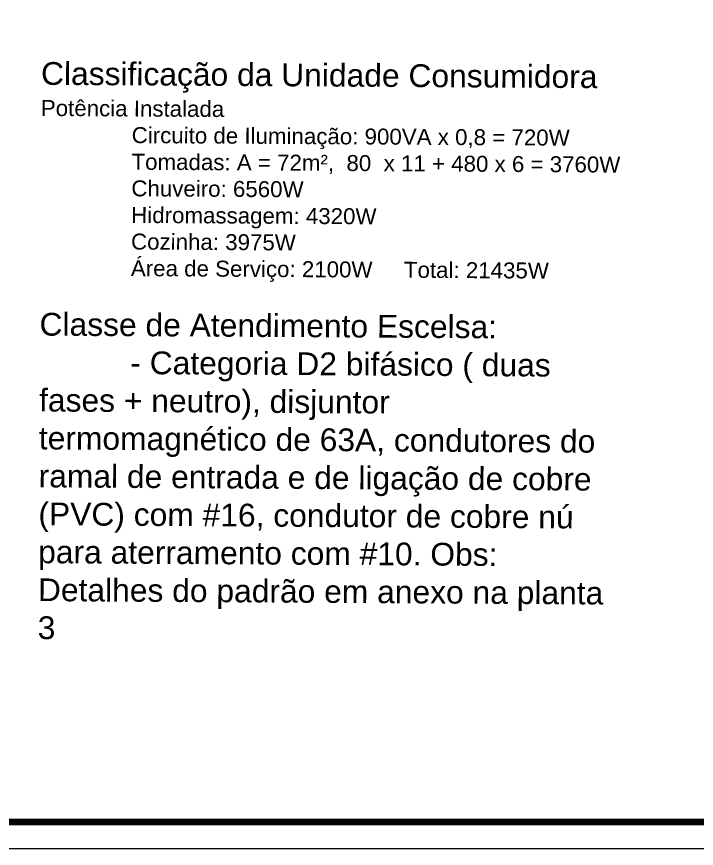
# Model space of a CAD drawing. Header units: millimetres. Extents: x 0 to 13.3, y 0.1 to 9.5.
# Drawn here: x 5.201 to 9.264, y 0.061 to 5.033 of the extents above; entities that cross this region are included whole.
import ezdxf

# ---------------------------------------------------------------- set-up
doc = ezdxf.new("R2010")
doc.units = ezdxf.units.MM
doc.layers.add('1.00', color=5, linetype='Continuous', lineweight=100)
doc.layers.add('cotas', color=6, linetype='Continuous', lineweight=9)
doc.layers.add('PDF_Texto', color=7, linetype='Continuous')
doc.styles.add('PDF Arial', font='arial.ttf')

# ---------------------------------------------------------------- blocks, each defined once
blk = doc.blocks.new('quadro')
at = {"layer": '1.00', "transparency": 33554687}
blk.add_lwpolyline([(1550.794, 906.939), (1510.494, 906.939), (1510.494, 878.239), (1550.794, 878.239)], close=True, dxfattribs=at)
at = {"layer": 'cotas', "transparency": 33554687}
blk.add_lwpolyline([(1551.294, 907.439), (1509.244, 907.439), (1509.244, 877.739), (1551.294, 877.739)], close=True, dxfattribs=at)

msp = doc.modelspace()

# ---------------------------------------------------------------- block references
at = {"xscale": 0.3167442670303336, "yscale": 0.3167442670303336, "zscale": 0.3167442670303336}
msp.add_blockref('quadro', (-478.0359, -277.9572), dxfattribs=at)

# ---------------------------------------------------------------- texts
at = {"layer": 'PDF_Texto', "insert": (5.347, 4.7612), "char_height": 0.1360059, "width": 3.487291, "attachment_point": 1, "rotation": 359.6582, "style": 'PDF Arial'}
msp.add_mtext('Classificação da Unidade Consumidora\\P{\\H0.70144x;Potência Instalada\\P\\pxql; ^ICircuito de Iluminação: 900VA x 0,8 = 720W\\P\\pq*;^ITomadas: A = 72m²,  80  x 11 + 480 x 6 = 3760W\\P ^IChuveiro: 6560W\\P ^IHidromassagem: 4320W\\P ^ICozinha: 3975W\\P ^IÁrea de Serviço: 2100W ^ITotal: 21435W\\P\\P\\H1.42558x;Classe de Atendimento Escelsa:\\P ^I- Categoria D2 bifásico ( duas fases + neutro), disjuntor termomagnético de 63A, condutores do ramal de entrada e de ligação de cobre (PVC) com #16, condutor de cobre nú para aterramento com #10. Obs: Detalhes do padrão em anexo na planta 3  }', dxfattribs=at)

doc.saveas('drawing.dxf')
